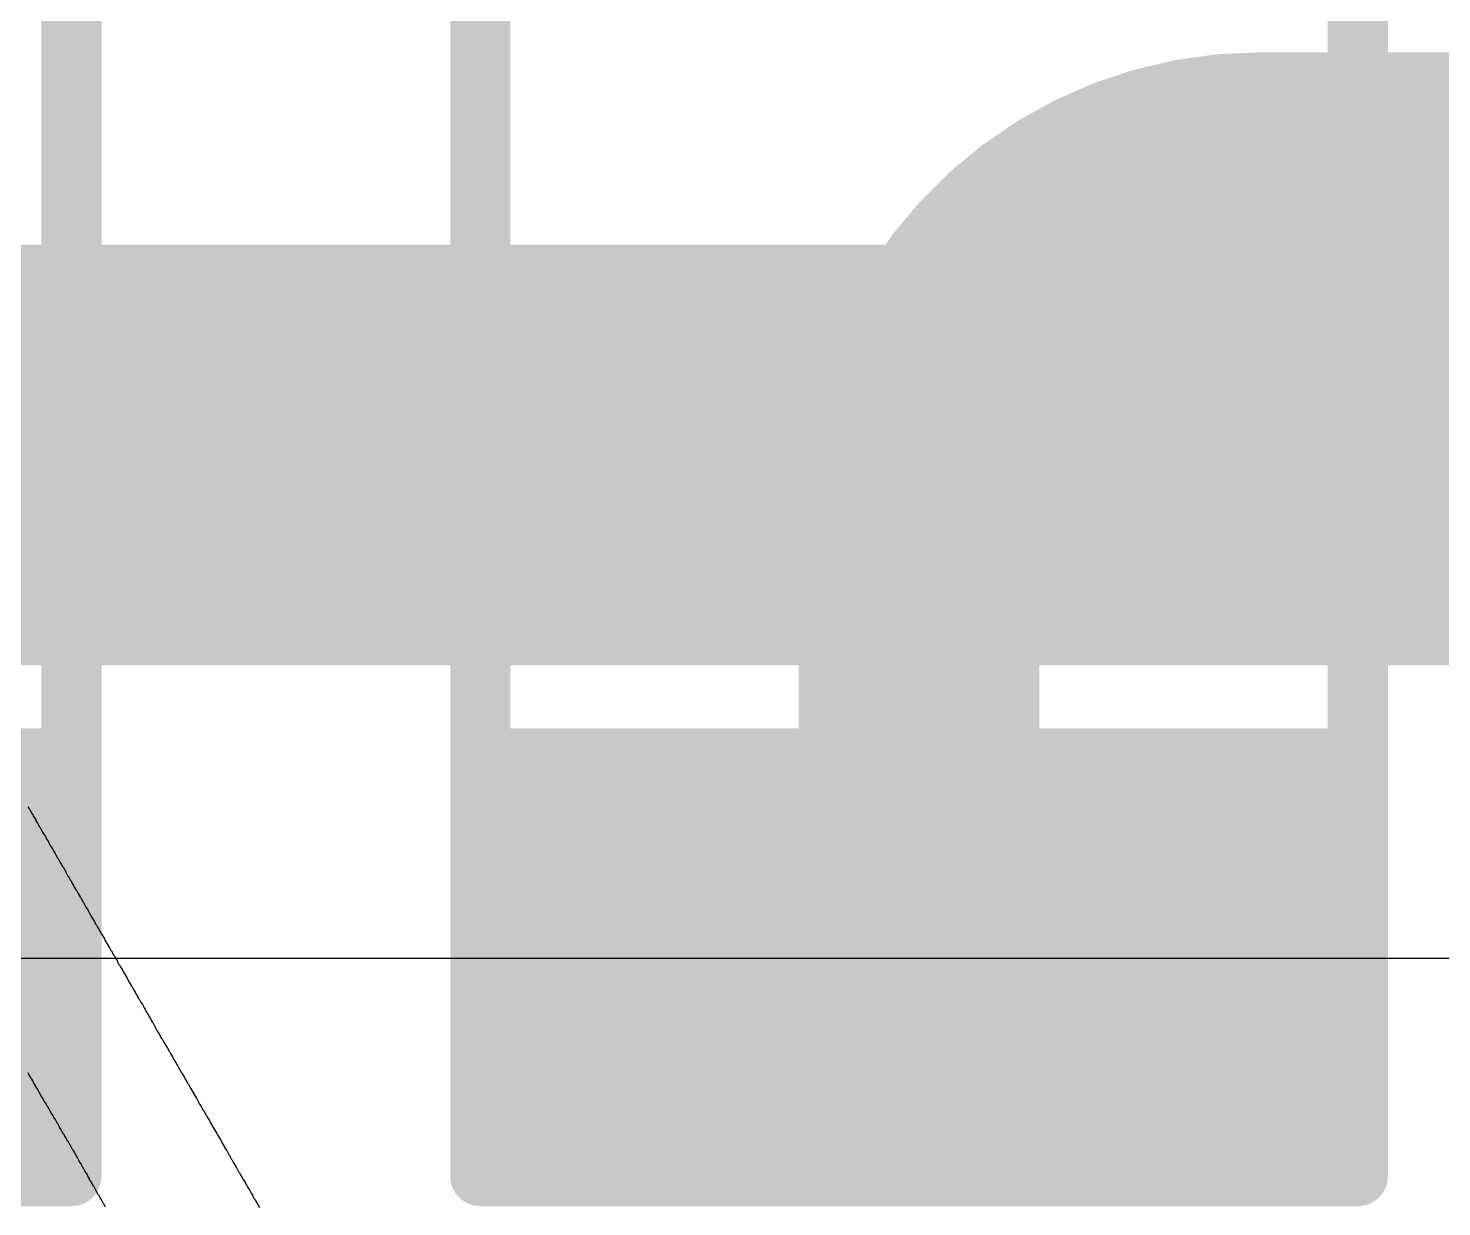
# Model space of a CAD drawing. Header units: inches. Extents: x 0 to 11.3, y 0 to 5.5.
# Drawn here: x 2.344 to 2.5791, y 1.4935 to 1.6895 of the extents above; entities that cross this region are included whole.
import ezdxf

# ---------------------------------------------------------------- set-up
doc = ezdxf.new("R2010")
doc.units = ezdxf.units.IN
doc.header["$MEASUREMENT"] = 0
for name, color, linetype in [('Bottom Layer', 5, 'Continuous'), ('Bottom Overlay', 54, 'Continuous'), ('Bottom Paste', 16, 'Continuous'), ('Bottom Solder', 6, 'Continuous'), ('Top Layer', 1, 'Continuous'), ('Top Overlay', 2, 'Continuous')]:
    doc.layers.add(name, color=color, linetype=linetype)

# ---------------------------------------------------------------- blocks, each defined once
blk = doc.blocks.new('RES_2512_B_16')
at = {"layer": 'Bottom Layer'}
for points in [[(-0.15945, 0.06693), (-0.09646, 0.06693), (-0.09646, -0.06693), (-0.15945, -0.06693)], [(0.09646, 0.06693), (0.15945, 0.06693), (0.15945, -0.06693), (0.09646, -0.06693)]]:
    blk.add_hatch(color=5, dxfattribs=at).paths.add_polyline_path(points)
at = {"layer": 'Bottom Paste'}
for points in [[(-0.15945, 0.06693), (-0.09646, 0.06693), (-0.09646, -0.06693), (-0.15945, -0.06693)], [(0.09646, 0.06693), (0.15945, 0.06693), (0.15945, -0.06693), (0.09646, -0.06693)]]:
    blk.add_hatch(color=16, dxfattribs=at).paths.add_polyline_path(points)
at = {"layer": 'Bottom Solder'}
for points in [[(-0.16345, 0.07093), (-0.09246, 0.07093), (-0.09246, -0.07093), (-0.16345, -0.07093)], [(0.09246, 0.07093), (0.16345, 0.07093), (0.16345, -0.07093), (0.09246, -0.07093)]]:
    blk.add_hatch(color=6, dxfattribs=at).paths.add_polyline_path(points)
at = {"layer": 'Bottom Overlay'}
for points in [[(-0.167, 0.073, 0.01, 0.01, 0), (-0.167, -0.073, 0.01, 0.01, 0)], [(-0.167, 0.073, 0.01, 0.01, 0), (0.16679, 0.073, 0.01, 0.01, 0)], [(0.16679, 0.073, 0.01, 0.01, 0), (0.16679, -0.073, 0.01, 0.01, 0)], [(-0.167, -0.073, 0.01, 0.01, 0), (0.16679, -0.073, 0.01, 0.01, 0)]]:
    blk.add_lwpolyline(points, format="xyseb", dxfattribs=at)
for points in [[(-0.1695, 0.073, 0.005, 0.005, 1), (-0.1645, 0.073, 0.005, 0.005, 1)], [(-0.1695, 0.073, 0.005, 0.005, 1), (-0.1645, 0.073, 0.005, 0.005, 1)], [(0.16429, 0.073, 0.005, 0.005, 1), (0.16929, 0.073, 0.005, 0.005, 1)], [(0.16429, 0.073, 0.005, 0.005, 1), (0.16929, 0.073, 0.005, 0.005, 1)], [(-0.1695, -0.073, 0.005, 0.005, 1), (-0.1645, -0.073, 0.005, 0.005, 1)], [(-0.1695, -0.073, 0.005, 0.005, 1), (-0.1645, -0.073, 0.005, 0.005, 1)], [(0.16429, -0.073, 0.005, 0.005, 1), (0.16929, -0.073, 0.005, 0.005, 1)], [(0.16429, -0.073, 0.005, 0.005, 1), (0.16929, -0.073, 0.005, 0.005, 1)]]:
    blk.add_lwpolyline(points, format="xyseb", close=True, dxfattribs=at)
blk = doc.blocks.new('RES_2512_B_23')
at = {"layer": 'Bottom Layer'}
for points in [[(-0.15945, 0.06693), (-0.09646, 0.06693), (-0.09646, -0.06693), (-0.15945, -0.06693)], [(0.09646, 0.06693), (0.15945, 0.06693), (0.15945, -0.06693), (0.09646, -0.06693)]]:
    blk.add_hatch(color=5, dxfattribs=at).paths.add_polyline_path(points)
at = {"layer": 'Bottom Paste'}
for points in [[(-0.15945, 0.06693), (-0.09646, 0.06693), (-0.09646, -0.06693), (-0.15945, -0.06693)], [(0.09646, 0.06693), (0.15945, 0.06693), (0.15945, -0.06693), (0.09646, -0.06693)]]:
    blk.add_hatch(color=16, dxfattribs=at).paths.add_polyline_path(points)
at = {"layer": 'Bottom Solder'}
for points in [[(-0.16345, 0.07093), (-0.09246, 0.07093), (-0.09246, -0.07093), (-0.16345, -0.07093)], [(0.09246, 0.07093), (0.16345, 0.07093), (0.16345, -0.07093), (0.09246, -0.07093)]]:
    blk.add_hatch(color=6, dxfattribs=at).paths.add_polyline_path(points)
at = {"layer": 'Bottom Overlay'}
for points in [[(-0.167, 0.073, 0.01, 0.01, 0), (-0.167, -0.073, 0.01, 0.01, 0)], [(-0.167, 0.073, 0.01, 0.01, 0), (0.16679, 0.073, 0.01, 0.01, 0)], [(0.16679, 0.073, 0.01, 0.01, 0), (0.16679, -0.073, 0.01, 0.01, 0)], [(-0.167, -0.073, 0.01, 0.01, 0), (0.16679, -0.073, 0.01, 0.01, 0)]]:
    blk.add_lwpolyline(points, format="xyseb", dxfattribs=at)
for points in [[(-0.1695, 0.073, 0.005, 0.005, 1), (-0.1645, 0.073, 0.005, 0.005, 1)], [(-0.1695, 0.073, 0.005, 0.005, 1), (-0.1645, 0.073, 0.005, 0.005, 1)], [(0.16429, 0.073, 0.005, 0.005, 1), (0.16929, 0.073, 0.005, 0.005, 1)], [(0.16429, 0.073, 0.005, 0.005, 1), (0.16929, 0.073, 0.005, 0.005, 1)], [(-0.1695, -0.073, 0.005, 0.005, 1), (-0.1645, -0.073, 0.005, 0.005, 1)], [(-0.1695, -0.073, 0.005, 0.005, 1), (-0.1645, -0.073, 0.005, 0.005, 1)], [(0.16429, -0.073, 0.005, 0.005, 1), (0.16929, -0.073, 0.005, 0.005, 1)], [(0.16429, -0.073, 0.005, 0.005, 1), (0.16929, -0.073, 0.005, 0.005, 1)]]:
    blk.add_lwpolyline(points, format="xyseb", close=True, dxfattribs=at)

msp = doc.modelspace()

# ---------------------------------------------------------------- linework, layer by layer
at = {"layer": 'Bottom Layer'}
for points in [[(2.49216, 1.60889, 0.04, 0.04, -0.414214), (2.54881, 1.66554, 0.04, 0.04, 0)], [(2.54881, 1.66554, 0.04, 0.04, 0), (2.64379, 1.66554, 0.04, 0.04, 0)], [(2.49216, 1.53759, 0.04, 0.04, 0), (2.49216, 1.60889, 0.04, 0.04, 0)]]:
    msp.add_lwpolyline(points, format="xyseb", dxfattribs=at)
for points in [[(2.53881, 1.66554, 0.02, 0.02, 1), (2.55881, 1.66554, 0.02, 0.02, 1)], [(2.53881, 1.66554, 0.02, 0.02, 1), (2.55881, 1.66554, 0.02, 0.02, 1)], [(2.48216, 1.60889, 0.02, 0.02, 1), (2.50216, 1.60889, 0.02, 0.02, 1)], [(2.48216, 1.60889, 0.02, 0.02, 1), (2.50216, 1.60889, 0.02, 0.02, 1)], [(2.48216, 1.53759, 0.02, 0.02, 1), (2.50216, 1.53759, 0.02, 0.02, 1)]]:
    msp.add_lwpolyline(points, format="xyseb", close=True, dxfattribs=at)
at = {"layer": 'Top Layer'}
msp.add_line((1.50482, 1.53482), (3.02, 1.53482), dxfattribs=at)
msp.add_lwpolyline([(1.44717, 1.61855, 0.07, 0.07, 0), (2.89588, 1.61855, 0.07, 0.07, 0)], format="xyseb", dxfattribs=at)
at = {"layer": 'Top Overlay'}
for p, q in [((2.34391, 1.56004), (2.34413, 1.55964)), ((2.34413, 1.55964), (2.34422, 1.55955)), ((2.34422, 1.55955), (2.34458, 1.55888)), ((2.34458, 1.55888), (2.34467, 1.5588)), ((2.34467, 1.5588), (2.34484, 1.5584)), ((2.34484, 1.5584), (2.34498, 1.55818)), ((2.34498, 1.55818), (2.3452, 1.55787)), ((2.3452, 1.55787), (2.34524, 1.55769)), ((2.34524, 1.55769), (2.34553, 1.55727)), ((2.34553, 1.55727), (2.34584, 1.55665)), ((2.34584, 1.55665), (2.34595, 1.55654)), ((2.34595, 1.55654), (2.34599, 1.55645)), ((2.34599, 1.55645), (2.34635, 1.55579)), ((2.34635, 1.55579), (2.34652, 1.55548)), ((2.34652, 1.55548), (2.34681, 1.55506)), ((2.34681, 1.55506), (2.34692, 1.55481)), ((2.34692, 1.55481), (2.34697, 1.55472)), ((2.34697, 1.55472), (2.34726, 1.5543)), ((2.34726, 1.5543), (2.34745, 1.55388)), ((2.34745, 1.55388), (2.34768, 1.55353)), ((2.34768, 1.55353), (2.34794, 1.55304)), ((2.34794, 1.55304), (2.34807, 1.55291)), ((2.34807, 1.55291), (2.34816, 1.55269)), ((2.34816, 1.55269), (2.34843, 1.5522)), ((2.34843, 1.5522), (2.34852, 1.55211)), ((2.34852, 1.55211), (2.34861, 1.55189)), ((2.34861, 1.55189), (2.34883, 1.55149)), ((2.34883, 1.55149), (2.34892, 1.5514)), ((2.34892, 1.5514), (2.34927, 1.55074)), ((2.34927, 1.55074), (2.34945, 1.55047)), ((2.34945, 1.55047), (2.34967, 1.55007)), ((2.34967, 1.55007), (2.34976, 1.54999)), ((2.34976, 1.54999), (2.35011, 1.54932)), ((2.35011, 1.54932), (2.35029, 1.54906)), ((2.35029, 1.54906), (2.35033, 1.54888)), ((2.35033, 1.54888), (2.35055, 1.54848)), ((2.35055, 1.54848), (2.35064, 1.54839)), ((2.35064, 1.54839), (2.35095, 1.54782)), ((2.35095, 1.54782), (2.35108, 1.54768)), ((2.35108, 1.54768), (2.35122, 1.54737)), ((2.35122, 1.54737), (2.35139, 1.54706)), ((2.35139, 1.54706), (2.35157, 1.5468)), ((2.35157, 1.5468), (2.35162, 1.54662)), ((2.35162, 1.54662), (2.3519, 1.5462)), ((2.3519, 1.5462), (2.35197, 1.54613)), ((2.35197, 1.54613), (2.35228, 1.54556)), ((2.35228, 1.54556), (2.35263, 1.54489)), ((2.35263, 1.54489), (2.35272, 1.54481)), ((2.35272, 1.54481), (2.35277, 1.54472)), ((2.35277, 1.54472), (2.35308, 1.54414)), ((2.35308, 1.54414), (2.35317, 1.54405)), ((2.35317, 1.54405), (2.35356, 1.5433)), ((2.35356, 1.5433), (2.35374, 1.54304)), ((2.35374, 1.54304), (2.35392, 1.54273)), ((2.35392, 1.54273), (2.35432, 1.54197)), ((2.35432, 1.54197), (2.3544, 1.54188)), ((2.3544, 1.54188), (2.35476, 1.54122)), ((2.35476, 1.54122), (2.35494, 1.54095)), ((2.35494, 1.54095), (2.35525, 1.54038)), ((2.35525, 1.54038), (2.35533, 1.54029)), ((2.35533, 1.54029), (2.35547, 1.53998)), ((2.35547, 1.53998), (2.35551, 1.53989)), ((2.35551, 1.53989), (2.35571, 1.53965)), ((2.35571, 1.53965), (2.35598, 1.53912)), ((2.35598, 1.53912), (2.3562, 1.53876)), ((2.3562, 1.53876), (2.35646, 1.53832)), ((2.35646, 1.53832), (2.35664, 1.53805)), ((2.35664, 1.53805), (2.35673, 1.53783)), ((2.35673, 1.53783), (2.35699, 1.53739)), ((2.35699, 1.53739), (2.35733, 1.53679)), ((2.35733, 1.53679), (2.3575, 1.53653)), ((2.3575, 1.53653), (2.35777, 1.53604)), ((2.35777, 1.53604), (2.35786, 1.53595)), ((2.35786, 1.53595), (2.35795, 1.53573)), ((2.35795, 1.53573), (2.35817, 1.53533)), ((2.35817, 1.53533), (2.35826, 1.53524)), ((2.35826, 1.53524), (2.3583, 1.53516)), ((2.3583, 1.53516), (2.35857, 1.53467)), ((2.35857, 1.53467), (2.35874, 1.5344)), ((2.35874, 1.5344), (2.35883, 1.53418)), ((2.35883, 1.53418), (2.35905, 1.53378)), ((2.35905, 1.53378), (2.35923, 1.53352)), ((2.35923, 1.53352), (2.35945, 1.53312)), ((2.35945, 1.53312), (2.35963, 1.53285)), ((2.35963, 1.53285), (2.35989, 1.53237)), ((2.35989, 1.53237), (2.36007, 1.5321)), ((2.36007, 1.5321), (2.36012, 1.53192)), ((2.36012, 1.53192), (2.3604, 1.5315)), ((2.3604, 1.5315), (2.36067, 1.53097)), ((2.36067, 1.53097), (2.36078, 1.53082)), ((2.36078, 1.53082), (2.36113, 1.53015)), ((2.36113, 1.53015), (2.36127, 1.53002)), ((2.36127, 1.53002), (2.36131, 1.52993)), ((2.36131, 1.52993), (2.36158, 1.52944)), ((2.36158, 1.52944), (2.36175, 1.52918)), ((2.36175, 1.52918), (2.36186, 1.52889)), ((2.36186, 1.52889), (2.36204, 1.52863)), ((2.36204, 1.52863), (2.36211, 1.52856)), ((2.36211, 1.52856), (2.36224, 1.52825)), ((2.36224, 1.52825), (2.36242, 1.52794)), ((2.36242, 1.52794), (2.36255, 1.52781)), ((2.36255, 1.52781), (2.36268, 1.5275)), ((2.36268, 1.5275), (2.36273, 1.52741)), ((2.36273, 1.52741), (2.36295, 1.5271)), ((2.36295, 1.5271), (2.36326, 1.52652)), ((2.36326, 1.52652), (2.36348, 1.52621)), ((2.36348, 1.52621), (2.36355, 1.52597)), ((2.36355, 1.52597), (2.36366, 1.52581)), ((2.36366, 1.52581), (2.36375, 1.52573)), ((2.36375, 1.52573), (2.36379, 1.52564)), ((2.36379, 1.52564), (2.3641, 1.52506)), ((2.3641, 1.52506), (2.36428, 1.5248)), ((2.36428, 1.5248), (2.36439, 1.52451)), ((2.36439, 1.52451), (2.36456, 1.52424)), ((2.36456, 1.52424), (2.36463, 1.52418)), ((2.36463, 1.52418), (2.36468, 1.52409)), ((2.36468, 1.52409), (2.36507, 1.52333)), ((2.36507, 1.52333), (2.36543, 1.52267)), ((2.36543, 1.52267), (2.36561, 1.52241)), ((2.36561, 1.52241), (2.36583, 1.52201)), ((2.36583, 1.52201), (2.36609, 1.52152)), ((2.36609, 1.52152), (2.36618, 1.52143)), ((2.36618, 1.52143), (2.36623, 1.52134)), ((2.36623, 1.52134), (2.36631, 1.52125)), ((2.36631, 1.52125), (2.36636, 1.52117)), ((2.36636, 1.52117), (2.36662, 1.52068)), ((2.36662, 1.52068), (2.3668, 1.52041)), ((2.3668, 1.52041), (2.36711, 1.51984)), ((2.36711, 1.51984), (2.3672, 1.51975)), ((2.3672, 1.51975), (2.36733, 1.51944)), ((2.36733, 1.51944), (2.36751, 1.51913)), ((2.36751, 1.51913), (2.3676, 1.51904)), ((2.3676, 1.51904), (2.36764, 1.51895)), ((2.36764, 1.51895), (2.36795, 1.51838)), ((2.36795, 1.51838), (2.36804, 1.51829)), ((2.36804, 1.51829), (2.36822, 1.51789)), ((2.36822, 1.51789), (2.36835, 1.51767)), ((2.36835, 1.51767), (2.36857, 1.51736)), ((2.36857, 1.51736), (2.36866, 1.51714)), ((2.36866, 1.51714), (2.36884, 1.51683)), ((2.36884, 1.51683), (2.36893, 1.51674)), ((2.36893, 1.51674), (2.36955, 1.51559)), ((2.34405, 1.51545), (2.34393, 1.51574)), ((2.34427, 1.51514), (2.34405, 1.51545)), ((2.34444, 1.51483), (2.34427, 1.51514)), ((2.34449, 1.51475), (2.34444, 1.51483)), ((2.34455, 1.51468), (2.34449, 1.51475)), ((2.34473, 1.51441), (2.34455, 1.51468)), ((2.34484, 1.51413), (2.34473, 1.51441)), ((2.36955, 1.51559), (2.36977, 1.51528)), ((2.36977, 1.51528), (2.37008, 1.5147)), ((2.37008, 1.5147), (2.37025, 1.51444)), ((2.37025, 1.51444), (2.37052, 1.51395)), ((2.34502, 1.51386), (2.34484, 1.51413)), ((2.34537, 1.5132), (2.34502, 1.51386)), ((2.34546, 1.51311), (2.34537, 1.5132)), ((2.34568, 1.51271), (2.34546, 1.51311)), ((2.34582, 1.5124), (2.34568, 1.51271)), ((2.3459, 1.51231), (2.34582, 1.5124)), ((2.34617, 1.51182), (2.3459, 1.51231)), ((2.37052, 1.51395), (2.37061, 1.51386)), ((2.37061, 1.51386), (2.37096, 1.5132)), ((2.37096, 1.5132), (2.37114, 1.51293)), ((2.37114, 1.51293), (2.3714, 1.51244)), ((2.3714, 1.51244), (2.37158, 1.51218)), ((2.37158, 1.51218), (2.37163, 1.512)), ((2.34635, 1.51156), (2.34617, 1.51182)), ((2.34666, 1.51098), (2.34635, 1.51156)), ((2.34683, 1.51072), (2.34666, 1.51098)), ((2.3471, 1.51023), (2.34683, 1.51072)), ((2.34714, 1.51014), (2.3471, 1.51023)), ((2.34723, 1.51005), (2.34714, 1.51014)), ((2.34745, 1.50966), (2.34723, 1.51005)), ((2.37163, 1.512), (2.37194, 1.51151)), ((2.37194, 1.51151), (2.37229, 1.51085)), ((2.37229, 1.51085), (2.37247, 1.51054)), ((2.37247, 1.51054), (2.37269, 1.51023)), ((2.37269, 1.51023), (2.37273, 1.51014)), ((2.37273, 1.51014), (2.37309, 1.50948)), ((2.34781, 1.50899), (2.34745, 1.50966)), ((2.34803, 1.50868), (2.34781, 1.50899)), ((2.34821, 1.50837), (2.34803, 1.50868)), ((2.3483, 1.50815), (2.34821, 1.50837)), ((2.34847, 1.50797), (2.3483, 1.50815)), ((2.34878, 1.5074), (2.34847, 1.50797)), ((2.34883, 1.50731), (2.34878, 1.5074)), ((2.37309, 1.50948), (2.37318, 1.50939)), ((2.37318, 1.50939), (2.37349, 1.50881)), ((2.37349, 1.50881), (2.37357, 1.50873)), ((2.37357, 1.50873), (2.37366, 1.5085)), ((2.37366, 1.5085), (2.37388, 1.50811)), ((2.37388, 1.50811), (2.37411, 1.5078)), ((2.37411, 1.5078), (2.37419, 1.50757)), ((2.37419, 1.50757), (2.3745, 1.50709)), ((2.34898, 1.50715), (2.34883, 1.50731)), ((2.34907, 1.50693), (2.34898, 1.50715)), ((2.34914, 1.50669), (2.34907, 1.50693)), ((2.34931, 1.50642), (2.34914, 1.50669)), ((2.3496, 1.50591), (2.34931, 1.50642)), ((2.3498, 1.50567), (2.3496, 1.50591)), ((2.34984, 1.50558), (2.3498, 1.50567)), ((2.34993, 1.50549), (2.34984, 1.50558)), ((2.34998, 1.50532), (2.34993, 1.50549)), ((2.35015, 1.50505), (2.34998, 1.50532)), ((2.35038, 1.50465), (2.35015, 1.50505)), ((2.3745, 1.50709), (2.37459, 1.50687)), ((2.37459, 1.50687), (2.37464, 1.50678)), ((2.37464, 1.50678), (2.37486, 1.50647)), ((2.37486, 1.50647), (2.37517, 1.50589)), ((2.37517, 1.50589), (2.37534, 1.50563)), ((2.37534, 1.50563), (2.37557, 1.50523)), ((2.37557, 1.50523), (2.37574, 1.50496)), ((2.35046, 1.50443), (2.35038, 1.50465)), ((2.3506, 1.5043), (2.35046, 1.50443)), ((2.35086, 1.50381), (2.3506, 1.5043)), ((2.35091, 1.50372), (2.35086, 1.50381)), ((2.351, 1.50363), (2.35091, 1.50372)), ((2.35135, 1.50297), (2.351, 1.50363)), ((2.35139, 1.50288), (2.35135, 1.50297)), ((2.35148, 1.50279), (2.35139, 1.50288)), ((2.35219, 1.50147), (2.35148, 1.50279)), ((2.37574, 1.50496), (2.37605, 1.50439)), ((2.37605, 1.50439), (2.37614, 1.5043)), ((2.37614, 1.5043), (2.37625, 1.50401)), ((2.37625, 1.50401), (2.37632, 1.50386)), ((2.37632, 1.50386), (2.37663, 1.50341)), ((2.37663, 1.50341), (2.37674, 1.50313)), ((2.37674, 1.50313), (2.37692, 1.50286)), ((2.37692, 1.50286), (2.37698, 1.50279)), ((2.37698, 1.50279), (2.37734, 1.50213)), ((2.35228, 1.50138), (2.35219, 1.50147)), ((2.35232, 1.50129), (2.35228, 1.50138)), ((2.35239, 1.50122), (2.35232, 1.50129)), ((2.3525, 1.50093), (2.35239, 1.50122)), ((2.35272, 1.50062), (2.3525, 1.50093)), ((2.3529, 1.50031), (2.35272, 1.50062)), ((2.35303, 1.5), (2.3529, 1.50031)), ((2.37734, 1.50213), (2.37743, 1.50204)), ((2.37743, 1.50204), (2.37756, 1.50173)), ((2.37756, 1.50173), (2.37774, 1.50142)), ((2.37774, 1.50142), (2.37782, 1.50133)), ((2.37782, 1.50133), (2.37813, 1.50076)), ((2.37813, 1.50076), (2.37831, 1.50049)), ((2.37831, 1.50049), (2.37842, 1.5002)), ((2.35312, 1.49992), (2.35303, 1.5)), ((2.35339, 1.49943), (2.35312, 1.49992)), ((2.35356, 1.49916), (2.35339, 1.49943)), ((2.35374, 1.49885), (2.35356, 1.49916)), ((2.35392, 1.49845), (2.35374, 1.49885)), ((2.35414, 1.49814), (2.35392, 1.49845)), ((2.35418, 1.49797), (2.35414, 1.49814)), ((2.35449, 1.49752), (2.35418, 1.49797)), ((2.37842, 1.5002), (2.3786, 1.49994)), ((2.3786, 1.49994), (2.37867, 1.49987)), ((2.37867, 1.49987), (2.37871, 1.49978)), ((2.37871, 1.49978), (2.37902, 1.49921)), ((2.37902, 1.49921), (2.37911, 1.49912)), ((2.37911, 1.49912), (2.37915, 1.49903)), ((2.37915, 1.49903), (2.37946, 1.49845)), ((2.37946, 1.49845), (2.37955, 1.49837)), ((2.37955, 1.49837), (2.37968, 1.49806)), ((2.37968, 1.49806), (2.37986, 1.49775)), ((2.35454, 1.49744), (2.35449, 1.49752)), ((2.35471, 1.49704), (2.35454, 1.49744)), ((2.35476, 1.49695), (2.35471, 1.49704)), ((2.35485, 1.49686), (2.35476, 1.49695)), ((2.35556, 1.49553), (2.35485, 1.49686)), ((2.37986, 1.49775), (2.37999, 1.49761)), ((2.37999, 1.49761), (2.38061, 1.49646)), ((2.38061, 1.49646), (2.38083, 1.49615)), ((2.38083, 1.49615), (2.38092, 1.49593)), ((2.38092, 1.49593), (2.38114, 1.49553)), ((2.35564, 1.49544), (2.35556, 1.49553)), ((2.35569, 1.49536), (2.35564, 1.49544)), ((2.3558, 1.49525), (2.35569, 1.49536)), ((2.35591, 1.49496), (2.3558, 1.49525)), ((2.35609, 1.49469), (2.35591, 1.49496)), ((2.35644, 1.49403), (2.35609, 1.49469)), ((2.35653, 1.49394), (2.35644, 1.49403)), ((2.35684, 1.49336), (2.35653, 1.49394)), ((2.38114, 1.49553), (2.38132, 1.49527)), ((2.38132, 1.49527), (2.38141, 1.49505)), ((2.38141, 1.49505), (2.38145, 1.49496)), ((2.38145, 1.49496), (2.38165, 1.49471)), ((2.38165, 1.49471), (2.38172, 1.49465)), ((2.38172, 1.49465), (2.38183, 1.49436)), ((2.38183, 1.49436), (2.3821, 1.49392)), ((2.3821, 1.49392), (2.38243, 1.49332))]:
    msp.add_line(p, q, dxfattribs=at)

# ---------------------------------------------------------------- block references
at = {"rotation": 90}
for name, p in [('RES_2512_B_23', (2.27816, 1.66554)), ('RES_2512_B_16', (2.49216, 1.66554))]:
    msp.add_blockref(name, p, dxfattribs=at)

doc.saveas('drawing.dxf')
